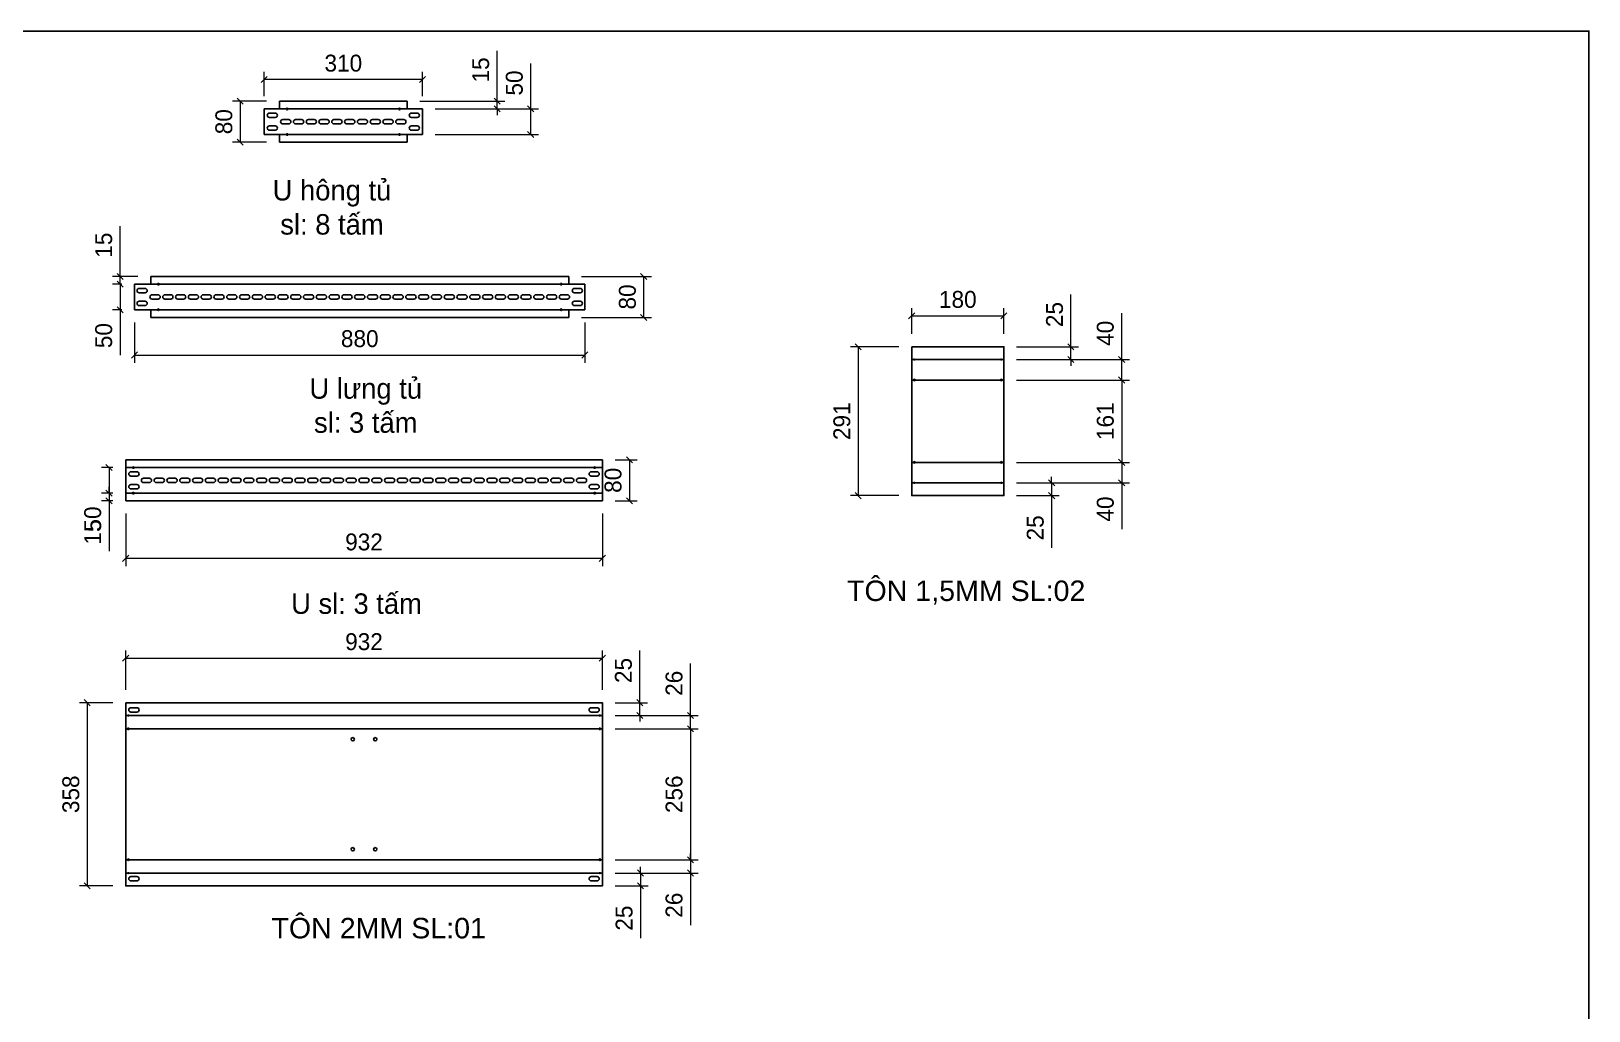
# Model space of a CAD drawing. Header units: millimetres. Extents: x 0 to 5930, y 0 to 4193.
# Drawn here: x 2886 to 5930, y 2277 to 4193 of the extents above; entities that cross this region are included whole.
import ezdxf
from ezdxf.enums import TextEntityAlignment as Align

# ---------------------------------------------------------------- set-up
doc = ezdxf.new("R2010")
doc.units = ezdxf.units.MM
for name, color, linetype in [('CNC', 7, 'Continuous'), ('DI', 2, 'Continuous'), ('DIM', 253, 'Continuous')]:
    doc.layers.add(name, color=color, linetype=linetype)
doc.styles.add('Tahoma (Input Text)', font='tahoma.ttf')
doc.dimstyles.new('Dim-33', dxfattribs={"dimtxt": 33, "dimasz": 12, "dimexe": 15, "dimexo": 25, "dimgap": 15, "dimtad": 1, "dimdec": 0, "dimtxsty": 'Standard', "dimblk": 'OBLIQUE', "dimcen": 10, "dimclrd": 5, "dimclre": 5, "dimclrt": 3, "dimazin": 3, "dimtfac": 1, "dimtdec": 0, "dimtmove": 0, "dimatfit": 3, "dimldrblk": 'OPEN30', "dimlwd": 9, "dimlwe": 9})

# ---------------------------------------------------------------- blocks, each defined once
blk = doc.blocks.new('*D11')
at = {"color": 0, "linetype": 'ByBlock', "lineweight": -2}
for p, q in [((3347, 4104), (3335, 4092)), ((3644.5, 4092), (3656.5, 4104))]:
    blk.add_line(p, q, dxfattribs=at)
at = {"layer": 'Defpoints', "color": 0, "transparency": 16777216}
for p in [(3341, 4098), (3341, 4040.6), (3650.5, 4040.6)]:
    blk.add_point(p, dxfattribs=at)
at = {"layer": 'DIM', "color": 5, "lineweight": 9, "transparency": 16777216}
for p, q in [((3341, 4065.6), (3341, 4113)), ((3650.5, 4065.6), (3650.5, 4113)), ((3650.5, 4098), (3341, 4098))]:
    blk.add_line(p, q, dxfattribs=at)
at = {"layer": 'DIM', "color": 3, "transparency": 16777216, "insert": (3495.8, 4129.9), "char_height": 33, "attachment_point": 5}
blk.add_mtext('310', dxfattribs=at)
blk = doc.blocks.new('_Oblique')
at = {"color": 0, "linetype": 'ByBlock', "lineweight": -2}
blk.add_line((-0.5, -0.5), (0.5, 0.5), dxfattribs=at)
blk = doc.blocks.new('_Open30')
at = {"color": 0, "linetype": 'ByBlock', "lineweight": -2}
for p, q in [((-1, 0.27), (0, 0)), ((0, 0), (-1, -0.27)), ((0, 0), (-1, 0))]:
    blk.add_line(p, q, dxfattribs=at)
blk = doc.blocks.new('*D12')
at = {"color": 0, "linetype": 'ByBlock', "lineweight": -2}
for p, q in [((3300.4, 4049.6), (3288.4, 4061.6)), ((3288.4, 3981.6), (3300.4, 3969.6))]:
    blk.add_line(p, q, dxfattribs=at)
at = {"layer": 'Defpoints', "color": 0, "transparency": 16777216}
for p in [(3371, 4055.6), (3294.4, 3975.6), (3371, 3975.6)]:
    blk.add_point(p, dxfattribs=at)
at = {"layer": 'DIM', "color": 5, "lineweight": 9, "transparency": 16777216}
for p, q in [((3346, 4055.6), (3279.4, 4055.6)), ((3294.4, 4055.6), (3294.4, 3975.6)), ((3346, 3975.6), (3279.4, 3975.6))]:
    blk.add_line(p, q, dxfattribs=at)
at = {"layer": 'DIM', "color": 3, "transparency": 16777216, "insert": (3262.5, 4015.6), "char_height": 33, "attachment_point": 5, "rotation": 90}
blk.add_mtext('80', dxfattribs=at)
blk = doc.blocks.new('*D13')
at = {"color": 0, "linetype": 'ByBlock', "lineweight": -2}
for p, q in [((3867.9, 4034.6), (3855.9, 4046.6)), ((3855.9, 3996.6), (3867.9, 3984.6))]:
    blk.add_line(p, q, dxfattribs=at)
at = {"layer": 'Defpoints', "color": 0, "transparency": 16777216}
for p in [(3650.5, 4040.6), (3861.9, 4040.6), (3650.5, 3990.6)]:
    blk.add_point(p, dxfattribs=at)
at = {"layer": 'DIM', "color": 5, "lineweight": 9, "transparency": 16777216}
for p, q in [((3861.9, 4040.6), (3861.9, 4129.7)), ((3675.5, 4040.6), (3876.9, 4040.6)), ((3861.9, 3990.6), (3861.9, 4040.6)), ((3675.5, 3990.6), (3876.9, 3990.6))]:
    blk.add_line(p, q, dxfattribs=at)
at = {"layer": 'DIM', "color": 3, "transparency": 16777216, "insert": (3830.1, 4091.2), "char_height": 33, "attachment_point": 5, "rotation": 90}
blk.add_mtext('50', dxfattribs=at)
blk = doc.blocks.new('*D14')
at = {"color": 0, "linetype": 'ByBlock', "lineweight": -2}
for p, q in [((3790.3, 4061.6), (3802.3, 4049.6)), ((3802.3, 4034.6), (3790.3, 4046.6))]:
    blk.add_line(p, q, dxfattribs=at)
at = {"layer": 'Defpoints', "color": 0, "transparency": 16777216}
for p in [(3620.5, 4055.6), (3796.3, 4055.6), (3650.5, 4040.6)]:
    blk.add_point(p, dxfattribs=at)
at = {"layer": 'DIM', "color": 5, "lineweight": 9, "transparency": 16777216}
for p, q in [((3796.3, 4055.6), (3796.3, 4154)), ((3645.5, 4055.6), (3811.3, 4055.6)), ((3796.3, 4040.6), (3796.3, 4055.6)), ((3675.5, 4040.6), (3811.3, 4040.6)), ((3796.3, 4040.6), (3796.3, 4028.6))]:
    blk.add_line(p, q, dxfattribs=at)
at = {"layer": 'DIM', "color": 3, "transparency": 16777216, "insert": (3764.4, 4116.8), "char_height": 33, "attachment_point": 5, "rotation": 90}
blk.add_mtext('15', dxfattribs=at)
blk = doc.blocks.new('ovan8.5x20')
at = {"layer": 'CNC', "color": 2, "lineweight": -3}
for p, q in [((5.7, 4.2), (-5.8, 4.2)), ((-5.8, -4.2), (5.7, -4.2))]:
    blk.add_line(p, q, dxfattribs=at)
for centre, start, end in [((-5.8, 0), 90, 270), ((5.7, 0), 270, 90)]:
    blk.add_arc(centre, 4.25, start, end, dxfattribs=at)
blk = doc.blocks.new('f3daunguoc')
at = {"layer": 'CNC', "color": 2, "lineweight": -3}
blk.add_circle((0, 0), 1.5, dxfattribs=at)
blk = doc.blocks.new('*D15')
at = {"color": 0, "linetype": 'ByBlock', "lineweight": -2}
for p, q in [((3093.9, 3565.5), (3081.9, 3553.5)), ((3961.9, 3553.5), (3973.9, 3565.5))]:
    blk.add_line(p, q, dxfattribs=at)
at = {"layer": 'Defpoints', "color": 0, "transparency": 16777216}
for p in [(3087.9, 3648), (3967.9, 3648), (3967.9, 3559.5)]:
    blk.add_point(p, dxfattribs=at)
at = {"layer": 'DIM', "color": 5, "lineweight": 9, "transparency": 16777216}
for p, q in [((3087.9, 3623), (3087.9, 3544.5)), ((3967.9, 3623), (3967.9, 3544.5)), ((3087.9, 3559.5), (3967.9, 3559.5))]:
    blk.add_line(p, q, dxfattribs=at)
at = {"layer": 'DIM', "color": 3, "transparency": 16777216, "insert": (3527.9, 3591.3), "char_height": 33, "attachment_point": 5}
blk.add_mtext('880', dxfattribs=at)
blk = doc.blocks.new('*D16')
at = {"color": 0, "linetype": 'ByBlock', "lineweight": -2}
for p, q in [((4088.8, 3707), (4076.8, 3719)), ((4076.8, 3639), (4088.8, 3627))]:
    blk.add_line(p, q, dxfattribs=at)
at = {"layer": 'Defpoints', "color": 0, "transparency": 16777216}
for p in [(3936.4, 3713), (4082.8, 3713), (3936.4, 3633)]:
    blk.add_point(p, dxfattribs=at)
at = {"layer": 'DIM', "color": 5, "lineweight": 9, "transparency": 16777216}
for p, q in [((3961.4, 3713), (4097.8, 3713)), ((4082.8, 3633), (4082.8, 3713)), ((3961.4, 3633), (4097.8, 3633))]:
    blk.add_line(p, q, dxfattribs=at)
at = {"layer": 'DIM', "color": 3, "transparency": 16777216, "insert": (4051, 3673), "char_height": 33, "attachment_point": 5, "rotation": 90}
blk.add_mtext('80', dxfattribs=at)
blk = doc.blocks.new('*D17')
at = {"color": 0, "linetype": 'ByBlock', "lineweight": -2}
for p, q in [((3065.6, 3692), (3053.6, 3704)), ((3053.6, 3654), (3065.6, 3642))]:
    blk.add_line(p, q, dxfattribs=at)
at = {"layer": 'Defpoints', "color": 0, "transparency": 16777216}
for p in [(3087.9, 3698), (3059.6, 3648), (3087.9, 3648)]:
    blk.add_point(p, dxfattribs=at)
at = {"layer": 'DIM', "color": 5, "lineweight": 9, "transparency": 16777216}
for p, q in [((3062.9, 3698), (3044.6, 3698)), ((3059.6, 3698), (3059.6, 3648)), ((3062.9, 3648), (3044.6, 3648)), ((3059.6, 3648), (3059.6, 3558.9))]:
    blk.add_line(p, q, dxfattribs=at)
at = {"layer": 'DIM', "color": 3, "transparency": 16777216, "insert": (3027.7, 3597.4), "char_height": 33, "attachment_point": 5, "rotation": 90}
blk.add_mtext('50', dxfattribs=at)
blk = doc.blocks.new('*D18')
at = {"color": 0, "linetype": 'ByBlock', "lineweight": -2}
for p, q in [((3053.6, 3719), (3065.6, 3707)), ((3065.6, 3692), (3053.6, 3704))]:
    blk.add_line(p, q, dxfattribs=at)
at = {"layer": 'Defpoints', "color": 0, "transparency": 16777216}
for p in [(3059.6, 3713), (3087.9, 3698), (3119.4, 3713)]:
    blk.add_point(p, dxfattribs=at)
at = {"layer": 'DIM', "color": 5, "lineweight": 9, "transparency": 16777216}
for p, q in [((3059.6, 3713), (3059.6, 3811.4)), ((3094.4, 3713), (3044.6, 3713)), ((3062.9, 3698), (3044.6, 3698)), ((3059.6, 3698), (3059.6, 3713)), ((3059.6, 3698), (3059.6, 3686))]:
    blk.add_line(p, q, dxfattribs=at)
at = {"layer": 'DIM', "color": 3, "transparency": 16777216, "insert": (3027.7, 3774.2), "char_height": 33, "attachment_point": 5, "rotation": 90}
blk.add_mtext('15', dxfattribs=at)
blk = doc.blocks.new('*D19')
at = {"color": 0, "linetype": 'ByBlock', "lineweight": -2}
for p, q in [((3076.5, 3168), (3064.5, 3156)), ((3996, 3156), (4008, 3168))]:
    blk.add_line(p, q, dxfattribs=at)
at = {"layer": 'Defpoints', "color": 0, "transparency": 16777216}
for p in [(3070.5, 3274.5), (4002, 3274.5), (3070.5, 3162)]:
    blk.add_point(p, dxfattribs=at)
at = {"layer": 'DIM', "color": 5, "lineweight": 9, "transparency": 16777216}
for p, q in [((3070.5, 3249.5), (3070.5, 3147)), ((4002, 3249.5), (4002, 3147)), ((4002, 3162), (3070.5, 3162))]:
    blk.add_line(p, q, dxfattribs=at)
at = {"layer": 'DIM', "color": 3, "transparency": 16777216, "insert": (3536.2, 3193.9), "char_height": 33, "attachment_point": 5}
blk.add_mtext('932', dxfattribs=at)
blk = doc.blocks.new('*D20')
at = {"color": 0, "linetype": 'ByBlock', "lineweight": -2}
for p, q in [((4060.9, 3348.5), (4048.9, 3360.5)), ((4048.9, 3280.5), (4060.9, 3268.5))]:
    blk.add_line(p, q, dxfattribs=at)
at = {"layer": 'Defpoints', "color": 0, "transparency": 16777216}
for p in [(4002, 3354.5), (4002, 3274.5), (4054.9, 3274.5)]:
    blk.add_point(p, dxfattribs=at)
at = {"layer": 'DIM', "color": 5, "lineweight": 9, "transparency": 16777216}
for p, q in [((4027, 3354.5), (4069.9, 3354.5)), ((4054.9, 3354.5), (4054.9, 3274.5)), ((4027, 3274.5), (4069.9, 3274.5))]:
    blk.add_line(p, q, dxfattribs=at)
at = {"layer": 'DIM', "color": 3, "transparency": 16777216, "insert": (4023, 3314.5), "char_height": 33, "attachment_point": 5, "rotation": 90}
blk.add_mtext('80', dxfattribs=at)
blk = doc.blocks.new('*D21')
at = {"color": 0, "linetype": 'ByBlock', "lineweight": -2}
for p, q in [((3044, 3333.5), (3032, 3345.5)), ((3032, 3295.5), (3044, 3283.5))]:
    blk.add_line(p, q, dxfattribs=at)
at = {"layer": 'Defpoints', "color": 0, "transparency": 16777216}
for p in [(3070.5, 3339.5), (3038, 3289.5), (3070.5, 3289.5)]:
    blk.add_point(p, dxfattribs=at)
at = {"layer": 'DIM', "color": 5, "lineweight": 9, "transparency": 16777216}
for p, q in [((3045.5, 3339.5), (3023, 3339.5)), ((3038, 3339.5), (3038, 3289.5)), ((3045.5, 3289.5), (3023, 3289.5)), ((3038, 3289.5), (3038, 3200.4))]:
    blk.add_line(p, q, dxfattribs=at)
at = {"layer": 'DIM', "color": 3, "transparency": 16777216, "insert": (3006.2, 3238.9), "char_height": 33, "attachment_point": 5, "rotation": 90}
blk.add_mtext('50', dxfattribs=at)
blk = doc.blocks.new('*D22')
at = {"color": 0, "linetype": 'ByBlock', "lineweight": -2}
for p, q in [((3032, 3295.5), (3044, 3283.5)), ((3044, 3268.5), (3032, 3280.5))]:
    blk.add_line(p, q, dxfattribs=at)
at = {"layer": 'Defpoints', "color": 0, "transparency": 16777216}
for p in [(3070.5, 3289.5), (3038, 3274.5), (3070.5, 3274.5)]:
    blk.add_point(p, dxfattribs=at)
at = {"layer": 'DIM', "color": 5, "lineweight": 9, "transparency": 16777216}
for p, q in [((3045.5, 3289.5), (3023, 3289.5)), ((3038, 3289.5), (3038, 3301.5)), ((3038, 3289.5), (3038, 3274.5)), ((3045.5, 3274.5), (3023, 3274.5)), ((3038, 3274.5), (3038, 3176.1))]:
    blk.add_line(p, q, dxfattribs=at)
at = {"layer": 'DIM', "color": 3, "transparency": 16777216, "insert": (3006.2, 3213.3), "char_height": 33, "attachment_point": 5, "rotation": 90}
blk.add_mtext('15', dxfattribs=at)
blk = doc.blocks.new('*D23')
at = {"color": 0, "linetype": 'ByBlock', "lineweight": -2}
for p, q in [((4069.1, 2885.8), (4081.1, 2873.8)), ((4081.1, 2848.8), (4069.1, 2860.8))]:
    blk.add_line(p, q, dxfattribs=at)
at = {"layer": 'Defpoints', "color": 0, "transparency": 16777216}
for p in [(4002, 2879.8), (4075.1, 2879.8), (4002, 2854.8)]:
    blk.add_point(p, dxfattribs=at)
at = {"layer": 'DIM', "color": 5, "lineweight": 9, "transparency": 16777216}
for p, q in [((4075.1, 2879.8), (4075.1, 2981.8)), ((4027, 2879.8), (4090.1, 2879.8)), ((4075.1, 2854.8), (4075.1, 2879.8)), ((4027, 2854.8), (4090.1, 2854.8)), ((4075.1, 2854.8), (4075.1, 2842.8))]:
    blk.add_line(p, q, dxfattribs=at)
at = {"layer": 'DIM', "color": 3, "transparency": 16777216, "insert": (4043.2, 2942.8), "char_height": 33, "attachment_point": 5, "rotation": 90}
blk.add_mtext('25', dxfattribs=at)
blk = doc.blocks.new('*D24')
at = {"color": 0, "linetype": 'ByBlock', "lineweight": -2}
for p, q in [((4168.1, 2860.8), (4180.1, 2848.8)), ((4180.1, 2822.8), (4168.1, 2834.8))]:
    blk.add_line(p, q, dxfattribs=at)
at = {"layer": 'Defpoints', "color": 0, "transparency": 16777216}
for p in [(4002, 2854.8), (4174.1, 2854.8), (4002, 2828.8)]:
    blk.add_point(p, dxfattribs=at)
at = {"layer": 'DIM', "color": 5, "lineweight": 9, "transparency": 16777216}
for p, q in [((4174.1, 2854.8), (4174.1, 2956.6)), ((4027, 2854.8), (4189.1, 2854.8)), ((4174.1, 2828.8), (4174.1, 2854.8)), ((4027, 2828.8), (4189.1, 2828.8)), ((4174.1, 2828.8), (4174.1, 2816.8))]:
    blk.add_line(p, q, dxfattribs=at)
at = {"layer": 'DIM', "color": 3, "transparency": 16777216, "insert": (4142.2, 2917.7), "char_height": 33, "attachment_point": 5, "rotation": 90}
blk.add_mtext('26', dxfattribs=at)
blk = doc.blocks.new('*D25')
at = {"color": 0, "linetype": 'ByBlock', "lineweight": -2}
for p, q in [((4180.1, 2822.8), (4168.1, 2834.8)), ((4168.1, 2578.8), (4180.1, 2566.8))]:
    blk.add_line(p, q, dxfattribs=at)
at = {"layer": 'Defpoints', "color": 0, "transparency": 16777216}
for p in [(4002, 2828.8), (4002, 2572.8), (4174.1, 2572.8)]:
    blk.add_point(p, dxfattribs=at)
at = {"layer": 'DIM', "color": 5, "lineweight": 9, "transparency": 16777216}
for p, q in [((4027, 2828.8), (4189.1, 2828.8)), ((4174.1, 2828.8), (4174.1, 2572.8)), ((4027, 2572.8), (4189.1, 2572.8))]:
    blk.add_line(p, q, dxfattribs=at)
at = {"layer": 'DIM', "color": 3, "transparency": 16777216, "insert": (4142.2, 2700.8), "char_height": 33, "attachment_point": 5, "rotation": 90}
blk.add_mtext('256', dxfattribs=at)
blk = doc.blocks.new('*D26')
at = {"color": 0, "linetype": 'ByBlock', "lineweight": -2}
for p, q in [((4168.1, 2578.8), (4180.1, 2566.8)), ((4180.1, 2540.8), (4168.1, 2552.8))]:
    blk.add_line(p, q, dxfattribs=at)
at = {"layer": 'Defpoints', "color": 0, "transparency": 16777216}
for p in [(4002, 2572.8), (4002, 2546.8), (4174.1, 2546.8)]:
    blk.add_point(p, dxfattribs=at)
at = {"layer": 'DIM', "color": 5, "lineweight": 9, "transparency": 16777216}
for p, q in [((4027, 2572.8), (4189.1, 2572.8)), ((4174.1, 2572.8), (4174.1, 2584.8)), ((4174.1, 2572.8), (4174.1, 2546.8)), ((4027, 2546.8), (4189.1, 2546.8)), ((4174.1, 2546.8), (4174.1, 2444.9))]:
    blk.add_line(p, q, dxfattribs=at)
at = {"layer": 'DIM', "color": 3, "transparency": 16777216, "insert": (4142.2, 2483.9), "char_height": 33, "attachment_point": 5, "rotation": 90}
blk.add_mtext('26', dxfattribs=at)
blk = doc.blocks.new('*D27')
at = {"color": 0, "linetype": 'ByBlock', "lineweight": -2}
for p, q in [((3076.5, 2973), (3064.5, 2961)), ((3996, 2961), (4008, 2973))]:
    blk.add_line(p, q, dxfattribs=at)
at = {"layer": 'Defpoints', "color": 0, "transparency": 16777216}
for p in [(4002, 2967), (3070.5, 2879.8), (4002, 2879.8)]:
    blk.add_point(p, dxfattribs=at)
at = {"layer": 'DIM', "color": 5, "lineweight": 9, "transparency": 16777216}
for p, q in [((3070.5, 2904.8), (3070.5, 2982)), ((3070.5, 2967), (4002, 2967)), ((4002, 2904.8), (4002, 2982))]:
    blk.add_line(p, q, dxfattribs=at)
at = {"layer": 'DIM', "color": 3, "transparency": 16777216, "insert": (3536.2, 2998.9), "char_height": 33, "attachment_point": 5}
blk.add_mtext('932', dxfattribs=at)
blk = doc.blocks.new('*D28')
at = {"color": 0, "linetype": 'ByBlock', "lineweight": -2}
for p, q in [((3001.4, 2873.8), (2989.4, 2885.8)), ((2989.4, 2527.8), (3001.4, 2515.8))]:
    blk.add_line(p, q, dxfattribs=at)
at = {"layer": 'Defpoints', "color": 0, "transparency": 16777216}
for p in [(3070.5, 2879.8), (2995.4, 2521.8), (3070.5, 2521.8)]:
    blk.add_point(p, dxfattribs=at)
at = {"layer": 'DIM', "color": 5, "lineweight": 9, "transparency": 16777216}
for p, q in [((3045.5, 2879.8), (2980.4, 2879.8)), ((2995.4, 2879.8), (2995.4, 2521.8)), ((3045.5, 2521.8), (2980.4, 2521.8))]:
    blk.add_line(p, q, dxfattribs=at)
at = {"layer": 'DIM', "color": 3, "transparency": 16777216, "insert": (2963.5, 2700.8), "char_height": 33, "attachment_point": 5, "rotation": 90}
blk.add_mtext('358', dxfattribs=at)
blk = doc.blocks.new('*D40')
at = {"color": 0, "linetype": 'ByBlock', "lineweight": -2}
for p, q in [((4612.5, 3642.1), (4600.5, 3630.1)), ((4780.5, 3630.1), (4792.5, 3642.1))]:
    blk.add_line(p, q, dxfattribs=at)
at = {"layer": 'Defpoints', "color": 0, "transparency": 16777216}
for p in [(4786.5, 3636.1), (4606.5, 3575.6), (4786.5, 3575.6)]:
    blk.add_point(p, dxfattribs=at)
at = {"layer": 'DIM', "color": 5, "lineweight": 9, "transparency": 16777216}
for p, q in [((4606.5, 3600.6), (4606.5, 3651.1)), ((4606.5, 3636.1), (4786.5, 3636.1)), ((4786.5, 3600.6), (4786.5, 3651.1))]:
    blk.add_line(p, q, dxfattribs=at)
at = {"layer": 'DIM', "color": 3, "transparency": 16777216, "insert": (4696.5, 3668), "char_height": 33, "attachment_point": 5}
blk.add_mtext('180', dxfattribs=at)
blk = doc.blocks.new('*D41')
at = {"color": 0, "linetype": 'ByBlock', "lineweight": -2}
for p, q in [((4507.9, 3569.6), (4495.9, 3581.6)), ((4495.9, 3290.6), (4507.9, 3278.6))]:
    blk.add_line(p, q, dxfattribs=at)
at = {"layer": 'Defpoints', "color": 0, "transparency": 16777216}
for p in [(4606.5, 3575.6), (4501.9, 3284.6), (4606.5, 3284.6)]:
    blk.add_point(p, dxfattribs=at)
at = {"layer": 'DIM', "color": 5, "lineweight": 9, "transparency": 16777216}
for p, q in [((4581.5, 3575.6), (4486.9, 3575.6)), ((4501.9, 3575.6), (4501.9, 3284.6)), ((4581.5, 3284.6), (4486.9, 3284.6))]:
    blk.add_line(p, q, dxfattribs=at)
at = {"layer": 'DIM', "color": 3, "transparency": 16777216, "insert": (4470.1, 3430.1), "char_height": 33, "attachment_point": 5, "rotation": 90}
blk.add_mtext('291', dxfattribs=at)
blk = doc.blocks.new('*D42')
at = {"color": 0, "linetype": 'ByBlock', "lineweight": -2}
for p, q in [((4911.5, 3581.6), (4923.5, 3569.6)), ((4923.5, 3544.6), (4911.5, 3556.6))]:
    blk.add_line(p, q, dxfattribs=at)
at = {"layer": 'Defpoints', "color": 0, "transparency": 16777216}
for p in [(4786.5, 3575.6), (4917.5, 3575.6), (4786.5, 3550.6)]:
    blk.add_point(p, dxfattribs=at)
at = {"layer": 'DIM', "color": 5, "lineweight": 9, "transparency": 16777216}
for p, q in [((4917.5, 3575.6), (4917.5, 3677.7)), ((4811.5, 3575.6), (4932.5, 3575.6)), ((4917.5, 3550.6), (4917.5, 3575.6)), ((4811.5, 3550.6), (4932.5, 3550.6)), ((4917.5, 3550.6), (4917.5, 3538.6))]:
    blk.add_line(p, q, dxfattribs=at)
at = {"layer": 'DIM', "color": 3, "transparency": 16777216, "insert": (4885.7, 3638.6), "char_height": 33, "attachment_point": 5, "rotation": 90}
blk.add_mtext('25', dxfattribs=at)
blk = doc.blocks.new('*D43')
at = {"color": 0, "linetype": 'ByBlock', "lineweight": -2}
for p, q in [((5022.8, 3544.6), (5010.8, 3556.6)), ((5010.8, 3516.6), (5022.8, 3504.6))]:
    blk.add_line(p, q, dxfattribs=at)
at = {"layer": 'Defpoints', "color": 0, "transparency": 16777216}
for p in [(4786.5, 3550.6), (5016.8, 3550.6), (4786.5, 3510.6)]:
    blk.add_point(p, dxfattribs=at)
at = {"layer": 'DIM', "color": 5, "lineweight": 9, "transparency": 16777216}
for p, q in [((5016.8, 3550.6), (5016.8, 3641.1)), ((4811.5, 3550.6), (5031.8, 3550.6)), ((5016.8, 3510.6), (5016.8, 3550.6)), ((4811.5, 3510.6), (5031.8, 3510.6))]:
    blk.add_line(p, q, dxfattribs=at)
at = {"layer": 'DIM', "color": 3, "transparency": 16777216, "insert": (4984.9, 3601.9), "char_height": 33, "attachment_point": 5, "rotation": 90}
blk.add_mtext('40', dxfattribs=at)
blk = doc.blocks.new('*D44')
at = {"color": 0, "linetype": 'ByBlock', "lineweight": -2}
for p, q in [((5022.8, 3504.6), (5010.8, 3516.6)), ((5010.8, 3355.6), (5022.8, 3343.6))]:
    blk.add_line(p, q, dxfattribs=at)
at = {"layer": 'Defpoints', "color": 0, "transparency": 16777216}
for p in [(4786.5, 3510.6), (4786.5, 3349.6), (5016.8, 3349.6)]:
    blk.add_point(p, dxfattribs=at)
at = {"layer": 'DIM', "color": 5, "lineweight": 9, "transparency": 16777216}
for p, q in [((4811.5, 3510.6), (5031.8, 3510.6)), ((5016.8, 3510.6), (5016.8, 3349.6)), ((4811.5, 3349.6), (5031.8, 3349.6))]:
    blk.add_line(p, q, dxfattribs=at)
at = {"layer": 'DIM', "color": 3, "transparency": 16777216, "insert": (4984.9, 3430.1), "char_height": 33, "attachment_point": 5, "rotation": 90}
blk.add_mtext('161', dxfattribs=at)
blk = doc.blocks.new('*D45')
at = {"color": 0, "linetype": 'ByBlock', "lineweight": -2}
for p, q in [((5022.8, 3343.6), (5010.8, 3355.6)), ((5010.8, 3315.6), (5022.8, 3303.6))]:
    blk.add_line(p, q, dxfattribs=at)
at = {"layer": 'Defpoints', "color": 0, "transparency": 16777216}
for p in [(4786.5, 3349.6), (4786.5, 3309.6), (5016.8, 3309.6)]:
    blk.add_point(p, dxfattribs=at)
at = {"layer": 'DIM', "color": 5, "lineweight": 9, "transparency": 16777216}
for p, q in [((4811.5, 3349.6), (5031.8, 3349.6)), ((5016.8, 3349.6), (5016.8, 3309.6)), ((4811.5, 3309.6), (5031.8, 3309.6)), ((5016.8, 3309.6), (5016.8, 3219.1))]:
    blk.add_line(p, q, dxfattribs=at)
at = {"layer": 'DIM', "color": 3, "transparency": 16777216, "insert": (4984.9, 3258.4), "char_height": 33, "attachment_point": 5, "rotation": 90}
blk.add_mtext('40', dxfattribs=at)
blk = doc.blocks.new('*D46')
at = {"color": 0, "linetype": 'ByBlock', "lineweight": -2}
for p, q in [((4873.8, 3315.6), (4885.8, 3303.6)), ((4885.8, 3278.6), (4873.8, 3290.6))]:
    blk.add_line(p, q, dxfattribs=at)
at = {"layer": 'Defpoints', "color": 0, "transparency": 16777216}
for p in [(4786.5, 3309.6), (4786.5, 3284.6), (4879.8, 3284.6)]:
    blk.add_point(p, dxfattribs=at)
at = {"layer": 'DIM', "color": 5, "lineweight": 9, "transparency": 16777216}
for p, q in [((4879.8, 3309.6), (4879.8, 3321.6)), ((4811.5, 3309.6), (4894.8, 3309.6)), ((4879.8, 3309.6), (4879.8, 3284.6)), ((4811.5, 3284.6), (4894.8, 3284.6)), ((4879.8, 3284.6), (4879.8, 3182.5))]:
    blk.add_line(p, q, dxfattribs=at)
at = {"layer": 'DIM', "color": 3, "transparency": 16777216, "insert": (4848, 3221.6), "char_height": 33, "attachment_point": 5, "rotation": 90}
blk.add_mtext('25', dxfattribs=at)
blk = doc.blocks.new('*D61')
at = {"color": 0, "linetype": 'ByBlock', "lineweight": -2}
for p, q in [((4070.5, 2552.8), (4082.5, 2540.8)), ((4082.5, 2515.8), (4070.5, 2527.8))]:
    blk.add_line(p, q, dxfattribs=at)
at = {"layer": 'Defpoints', "color": 0, "transparency": 16777216}
for p in [(4002, 2546.8), (4002, 2521.8), (4076.5, 2521.8)]:
    blk.add_point(p, dxfattribs=at)
at = {"layer": 'DIM', "color": 5, "lineweight": 9, "transparency": 16777216}
for p, q in [((4076.5, 2546.8), (4076.5, 2558.8)), ((4027, 2546.8), (4091.5, 2546.8)), ((4076.5, 2546.8), (4076.5, 2521.8)), ((4027, 2521.8), (4091.5, 2521.8)), ((4076.5, 2521.8), (4076.5, 2419.7))]:
    blk.add_line(p, q, dxfattribs=at)
at = {"layer": 'DIM', "color": 3, "transparency": 16777216, "insert": (4044.6, 2458.7), "char_height": 33, "attachment_point": 5, "rotation": 90}
blk.add_mtext('25', dxfattribs=at)
blk = doc.blocks.new('khungtenAsean2')
at = {"color": 7}
blk.add_lwpolyline([(0, 0), (2970, 0), (2970, -2100), (0, -2100)], close=True, dxfattribs=at)
at = {"color": 1, "style": 'Tahoma (Input Text)', "flags": 8}
for tag, p in [('#01', (137.1, -2021.3)), ('#03', (506.6, -2019.3)), ('#05', (1106.6, -2021.3)), ('#07', (1834.7, -2021.3)), ('#09', (2146.7, -2021.3)), ('#02', (98.5, -2081.3)), ('#04', (486.1, -2081.3)), ('#06', (1065.3, -2081.3)), ('#08', (1817.4, -2081.3)), ('#10', (2146.7, -2081.3))]:
    blk.add_attdef(tag, p, '', height=25, dxfattribs=at)
blk.add_attdef('#11', text='', height=25, dxfattribs=at).set_placement((2915, -2067.3), align=Align.CENTER)

msp = doc.modelspace()

# ---------------------------------------------------------------- linework, layer by layer
at = {"color": 7}
for p, q in [((3371, 4055.6), (3620.5, 4055.6)), ((3371, 4055.6), (3371, 4040.6)), ((3620.5, 4055.6), (3620.5, 4040.6)), ((3341, 3990.6), (3341, 4040.6)), ((3341, 4040.6), (3650.5, 4040.6)), ((3650.5, 4040.6), (3650.5, 3990.6)), ((3650.5, 3990.6), (3341, 3990.6)), ((3371, 3975.6), (3371, 3990.6)), ((3620.5, 3975.6), (3620.5, 3990.6)), ((3620.5, 3975.6), (3371, 3975.6)), ((3087.9, 3698), (3967.9, 3698)), ((3087.9, 3648), (3087.9, 3698)), ((3119.4, 3713), (3936.4, 3713)), ((3119.4, 3713), (3119.4, 3698)), ((3936.4, 3713), (3936.4, 3698)), ((3967.9, 3698), (3967.9, 3648)), ((3967.9, 3648), (3087.9, 3648)), ((3119.4, 3633), (3119.4, 3648)), ((3936.4, 3633), (3119.4, 3633)), ((3936.4, 3633), (3936.4, 3648)), ((4606.5, 3575.6), (4786.5, 3575.6)), ((4606.5, 3550.6), (4786.5, 3550.6)), ((3070.5, 3354.5), (4002, 3354.5)), ((3070.5, 3274.5), (3070.5, 3354.5)), ((4002, 3354.5), (4002, 3274.5)), ((3070.5, 3339.5), (4002, 3339.5)), ((4002, 3289.5), (3070.5, 3289.5)), ((4606.5, 3309.6), (4786.5, 3309.6)), ((4002, 3274.5), (3070.5, 3274.5)), ((4606.5, 3284.6), (4786.5, 3284.6)), ((3070.5, 2879.8), (4002, 2879.8)), ((3070.5, 2854.8), (4002, 2854.8)), ((3070.5, 2546.8), (4002, 2546.8)), ((3070.5, 2521.8), (4002, 2521.8))]:
    msp.add_line(p, q, dxfattribs=at)
for points in [[(4606.5, 3575.6), (4786.5, 3575.6), (4786.5, 3284.6), (4606.5, 3284.6)], [(4606.5, 3349.6), (4786.5, 3349.6), (4786.5, 3510.6), (4606.5, 3510.6)], [(3070.5, 2879.8), (4002, 2879.8), (4002, 2521.8), (3070.5, 2521.8)], [(3070.5, 2828.8), (4002, 2828.8), (4002, 2572.8), (3070.5, 2572.8)]]:
    msp.add_lwpolyline(points, close=True, dxfattribs=at)
at = {"color": 2}
for centre, radius in [((4611.5, 3550.6), 1), ((4781.5, 3550.6), 1), ((4611.5, 3510.6), 1.5), ((4781.5, 3510.6), 1.5), ((4611.5, 3349.6), 1.5), ((4781.5, 3349.6), 1.5), ((4611.5, 3309.6), 1), ((4781.5, 3309.6), 1), ((3075.5, 2854.8), 1), ((3997, 2854.8), 1), ((3075.5, 2828.8), 1.5), ((3997, 2828.8), 1.5), ((3075.5, 2572.8), 1.5), ((3997, 2572.8), 1.5), ((3075.5, 2546.8), 1), ((3997, 2546.8), 1)]:
    msp.add_circle(centre, radius, dxfattribs=at)
at = {"layer": 'DI', "color": 2, "linetype": 'Continuous'}
for centre in [(3514.2, 2808.3), (3558.2, 2808.3), (3514.2, 2593.3), (3558.2, 2593.3)]:
    msp.add_circle(centre, 3.25, dxfattribs=at)

# ---------------------------------------------------------------- block references
at = {"color": 7, "xscale": 1.996500000008381, "yscale": 1.996500000008381, "zscale": 1.996500000008381}
msp.add_blockref('khungtenAsean2', (0, 4192.7), dxfattribs=at)
at = {"lineweight": -3, "xscale": -1}
for p, rotation in [((3386, 4040.6), 270), ((3386, 3990.6), 270), ((3921.4, 3698), 90), ((3921.4, 3648), 90), ((3987, 3339.5), 90), ((3987, 3289.5), 90)]:
    msp.add_blockref('f3daunguoc', p, dxfattribs=dict(at, rotation=rotation))
at = {"lineweight": -3}
for p, rotation in [((3605.5, 4040.6), 90), ((3605.5, 3990.6), 90), ((3134.4, 3698), 270), ((3134.4, 3648), 270), ((3085.5, 3339.5), 270), ((3085.5, 3289.5), 270)]:
    msp.add_blockref('f3daunguoc', p, dxfattribs=dict(at, rotation=rotation))
at = {"layer": 'CNC', "lineweight": -3, "xscale": -1}
for p in [(3357, 4028.1), (3408.3, 4015.6), (3508.3, 4015.6), (3357, 4003.1)]:
    msp.add_blockref('ovan8.5x20', p, dxfattribs=at)
at = {"layer": 'CNC', "lineweight": -3}
for p in [(3383.3, 4015.6), (3433.3, 4015.6), (3458.3, 4015.6), (3483.3, 4015.6), (3533.3, 4015.6), (3558.3, 4015.6), (3583.3, 4015.6), (3608.3, 4015.6), (3634.5, 4028.1), (3634.5, 4003.1)]:
    msp.add_blockref('ovan8.5x20', p, dxfattribs=at)
at = {"layer": 'CNC', "lineweight": -3, "rotation": 180}
for p in [(3102.6, 3685.5), (3102.6, 3660.5), (3127.9, 3673), (3152.9, 3673), (3177.9, 3673), (3202.9, 3673), (3227.9, 3673), (3252.9, 3673), (3277.9, 3673), (3302.9, 3673), (3327.9, 3673), (3352.9, 3673), (3377.9, 3673), (3402.9, 3673), (3427.9, 3673), (3452.9, 3673), (3477.9, 3673), (3502.9, 3673), (3086.5, 3327), (3536.2, 3314.5), (3561.2, 3314.5), (3586.2, 3314.5), (3611.2, 3314.5), (3636.2, 3314.5), (3661.2, 3314.5), (3686.2, 3314.5), (3711.2, 3314.5), (3736.2, 3314.5), (3761.2, 3314.5), (3786.2, 3314.5), (3811.2, 3314.5), (3836.2, 3314.5), (3861.2, 3314.5), (3886.2, 3314.5), (3911.2, 3314.5), (3936.2, 3314.5), (3961.2, 3314.5), (3086.5, 3302)]:
    msp.add_blockref('ovan8.5x20', p, dxfattribs=at)
at = {"layer": 'CNC', "lineweight": -3, "xscale": -1, "rotation": 180}
for p in [(3953.1, 3685.5), (3527.9, 3673), (3552.9, 3673), (3577.9, 3673), (3602.9, 3673), (3627.9, 3673), (3652.9, 3673), (3677.9, 3673), (3702.9, 3673), (3727.9, 3673), (3752.9, 3673), (3777.9, 3673), (3802.9, 3673), (3827.9, 3673), (3852.9, 3673), (3877.9, 3673), (3902.9, 3673), (3927.9, 3673), (3953.1, 3660.5), (3111.2, 3314.5), (3136.2, 3314.5), (3161.2, 3314.5), (3186.2, 3314.5), (3211.2, 3314.5), (3236.2, 3314.5), (3261.2, 3314.5), (3286.2, 3314.5), (3311.2, 3314.5), (3336.2, 3314.5), (3361.2, 3314.5), (3386.2, 3314.5), (3411.2, 3314.5), (3436.2, 3314.5), (3461.2, 3314.5), (3486.2, 3314.5), (3511.2, 3314.5), (3986, 3327), (3986, 3302)]:
    msp.add_blockref('ovan8.5x20', p, dxfattribs=at)
at = {"layer": 'CNC', "color": 2, "lineweight": -3, "rotation": 180}
msp.add_blockref('ovan8.5x20', (3086.5, 2865.8), dxfattribs=at)
at = {"layer": 'CNC', "color": 2, "lineweight": -3, "xscale": -1, "rotation": 180}
msp.add_blockref('ovan8.5x20', (3986, 2865.8), dxfattribs=at)
at = {"layer": 'CNC', "color": 2, "lineweight": -3, "xscale": -1}
msp.add_blockref('ovan8.5x20', (3086.5, 2535.8), dxfattribs=at)
at = {"layer": 'CNC', "color": 2, "lineweight": -3}
msp.add_blockref('ovan8.5x20', (3986, 2535.8), dxfattribs=at)

# ---------------------------------------------------------------- texts
at = {"color": 2, "char_height": 40, "width": 775, "attachment_point": 5}
for s, insert in [('U hông tủ\\Psl: 8 tấm', (3473.6, 3848)), ('U lưng tủ\\Psl: 3 tấm', (3539.6, 3460.5)), ('{\\f.VnArialH|b0|i0|c0|p34;T«n 1,5mm SL:02}', (4712.9, 3094.9)), ('U sl: 3 tấm', (3521.6, 3073.2)), ('{\\f.VnArialH|b0|i0|c0|p34;T«n 2mm SL:01}', (3564.9, 2438.8))]:
    msp.add_mtext(s, dxfattribs=dict(at, insert=insert))

# ---------------------------------------------------------------- dimensions: what is measured, and where the dimension line sits
at = {"layer": 'DIM', "color": 7}
for base, p1, p2, angle, picture, middle in [((3341.0133769, 4098.0110872), (3650.5133769, 4040.5877193), (3341.0133769, 4040.5877193), 180, '*D11', (3495.7633769, 4129.8712509)), ((3294.4, 3975.6), (3371, 4055.6), (3371, 3975.6), 270, '*D12', (3262.5, 4015.6)), ((3059.6, 3713), (3087.9, 3698), (3119.4, 3713), 90, '*D18', (3027.7, 3774.2)), ((3059.6, 3648), (3087.9, 3698), (3087.9, 3648), 90, '*D17', (3027.7, 3597.4)), ((4917.5, 3575.6), (4786.5, 3550.6), (4786.5, 3575.6), 90, '*D42', (4885.7, 3638.6)), ((5016.8, 3550.6), (4786.5, 3510.6), (4786.5, 3550.6), 90, '*D43', (4984.9, 3601.9)), ((4501.9, 3284.6), (4606.5, 3575.6), (4606.5, 3284.6), 90, '*D41', (4470.1, 3430.1)), ((5016.8, 3349.6), (4786.5, 3510.6), (4786.5, 3349.6), 90, '*D44', (4984.9, 3430.1)), ((4054.9, 3274.5), (4002, 3354.5), (4002, 3274.5), 90, '*D20', (4023, 3314.5)), ((5016.8, 3309.6), (4786.5, 3349.6), (4786.5, 3309.6), 90, '*D45', (4984.9, 3258.4)), ((3038, 3289.5), (3070.5, 3339.5), (3070.5, 3289.5), 90, '*D21', (3006.2, 3238.9)), ((4879.8, 3284.6), (4786.5, 3309.6), (4786.5, 3284.6), 90, '*D46', (4848, 3221.6)), ((3038, 3274.5), (3070.5, 3289.5), (3070.5, 3274.5), 90, '*D22', (3006.2, 3213.3)), ((4075.1, 2879.8), (4002, 2854.8), (4002, 2879.8), 90, '*D23', (4043.2, 2942.8)), ((4174.1, 2854.8), (4002, 2828.8), (4002, 2854.8), 90, '*D24', (4142.2, 2917.7)), ((4174.1, 2572.8), (4002, 2828.8), (4002, 2572.8), 90, '*D25', (4142.2, 2700.8)), ((4174.1, 2546.8), (4002, 2572.8), (4002, 2546.8), 90, '*D26', (4142.2, 2483.9)), ((4076.5, 2521.8), (4002, 2546.8), (4002, 2521.8), 90, '*D61', (4044.6, 2458.7))]:
    dim = msp.add_linear_dim(base=base, p1=p1, p2=p2, angle=angle, dimstyle='Dim-33', dxfattribs=at)
    dim.commit()
    dim.dimension.update_dxf_attribs({"geometry": picture, "text_midpoint": middle})
for base, p1, p2, angle, picture, middle in [((3796.3, 4055.6), (3650.5, 4040.6), (3620.5, 4055.6), 270, '*D14', (3796.3, 4116.8)), ((3861.9, 4040.6), (3650.5, 3990.6), (3650.5, 4040.6), 270, '*D13', (3861.9, 4091.2)), ((4082.8, 3713), (3936.4, 3633), (3936.4, 3713), 90, '*D16', (4082.8, 3673)), ((2995.4, 2521.8), (3070.5, 2879.8), (3070.5, 2521.8), 90, '*D28', (2995.4, 2700.8))]:
    dim = msp.add_linear_dim(base=base, p1=p1, p2=p2, angle=angle, dimstyle='Dim-33', dxfattribs=at)
    dim.commit()
    dim.dimension.update_dxf_attribs({"geometry": picture, "text_midpoint": middle, "dimtype": 160})
for base, p1, p2, picture, middle in [((4786.5, 3636.1), (4606.5, 3575.6), (4786.5, 3575.6), '*D40', (4696.5, 3668)), ((4001.9575415, 2966.9955979), (3070.4575415, 2879.7587051), (4001.9575415, 2879.7587051), '*D27', (3536.2075415, 2998.8557616))]:
    dim = msp.add_linear_dim(base=base, p1=p1, p2=p2, dimstyle='Dim-33', dxfattribs=at)
    dim.commit()
    dim.dimension.update_dxf_attribs({"geometry": picture, "text_midpoint": middle})
for base, p1, p2, picture, middle in [((3967.9, 3559.5), (3087.9, 3648), (3967.9, 3648), '*D15', (3527.9, 3559.5)), ((3070.4575415, 3162.0314137), (4001.9575415, 3274.522482), (3070.4575415, 3274.522482), '*D19', (3536.2075415, 3162.0314137))]:
    dim = msp.add_linear_dim(base=base, p1=p1, p2=p2, dimstyle='Dim-33', dxfattribs=at)
    dim.commit()
    dim.dimension.update_dxf_attribs({"geometry": picture, "text_midpoint": middle, "dimtype": 160})

doc.saveas('drawing.dxf')
